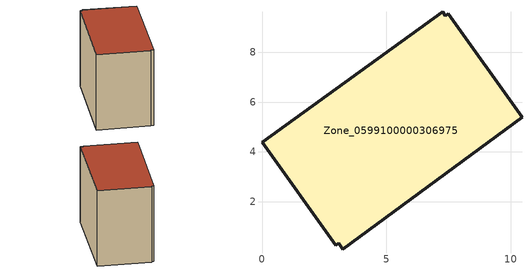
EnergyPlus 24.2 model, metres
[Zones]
Zone_0599100000306975
 floor ground (C_G): 7.49,9.54 10.45,5.4 3.25,0.08 3.08,0.32 2.97,0.24 0,4.38 7.26,9.64 7.37,9.47 z0
 wall outside (C_F): 2.97,0.24 3.08,0.32 3.25,0.08 10.45,5.4 7.49,9.54 7.37,9.47 7.26,9.64 0,4.38 2.97,0.24 z0:7.76
 roof outside (C_R): 10.45,5.4 7.49,9.54 7.37,9.47 7.26,9.64 0,4.38 2.97,0.24 3.08,0.32 3.25,0.08 z7.76
[BUILDING]
Pand.0599100000306975: North Axis=0; Terrain=City; Loads Convergence Tolerance Value=0.04; Temperature Convergence Tolerance Value=0.4; Solar Distribution=FullExterior; Maximum Number of Warmup Days=25; Minimum Number of Warmup Days=1
[Site:Location]
Rotterdam.The.Hague.AP_ZH_NLD Design_Conditions: Latitude=51.96; Longitude=4.45; Time Zone=1; Elevation=-4.5
[SITE:GROUNDTEMPERATURE:BUILDINGSURFACE]
18, 18, 18, 18, 18, 18, 18, 18, 18, 18, 18, 18
[MATERIAL] Thermal Absorptance=0.9; Solar Absorptance=0.7; Visible Absorptance=0.7
Name | Roughness | Thickness | Conductivity | Density | Specific Heat
G.TI.1975-1991 | MediumSmooth | 0.15 | 0.288461 | 540 | 1210
F.TI.1975-1991 | Rough | 0.3 | 0.230769 | 1920 | 840
R.TI.1975-1991 | MediumRough | 0.2 | 0.153846 | 1500 | 1000
[CONSTRUCTION]
C_G: G.TI.1975-1991
C_F: F.TI.1975-1991
C_R: R.TI.1975-1991
[ZONE]
Zone_0599100000306975: Type=1; Multiplier=1; Ceiling Height=Autocalculate; Volume=Autocalculate; Floor Area=autocalculate; Part of Total Floor Area=Yes
[ZONEINFILTRATION:DESIGNFLOWRATE]
Infil_Zone_0599100000306975: Zone or ZoneList or Space or SpaceList=Zone_0599100000306975; Schedule=AlwaysOn; Design Flow Rate Calculation Method=Flow/Area; Flow Rate per Floor Area=0.003; Constant Term Coefficient=1; Temperature Term Coefficient=0; Velocity Term Coefficient=0; Velocity Squared Term Coefficient=0
[HVACTEMPLATE:ZONE:IDEALLOADSAIRSYSTEM]
Zone_0599100000306975: Maximum Heating Supply Air Temperature=50; Minimum Cooling Supply Air Temperature=13; Maximum Heating Supply Air Humidity Ratio=0.0156; Minimum Cooling Supply Air Humidity Ratio=0.0077; Heating Limit=NoLimit; Cooling Limit=NoLimit; Dehumidification Control Type=ConstantSensibleHeatRatio; Cooling Sensible Heat Ratio=0.7; Dehumidification Setpoint=60; Humidification Control Type=None; Humidification Setpoint=30; Outdoor Air Method=None; Outdoor Air Flow Rate per Person=0.00944; Outdoor Air Flow Rate per Zone Floor Area=0; Outdoor Air Flow Rate per Zone=0; Demand Controlled Ventilation Type=None; Outdoor Air Economizer Type=NoEconomizer; Heat Recovery Type=None; Sensible Heat Recovery Effectiveness=0.7; Latent Heat Recovery Effectiveness=0.65
[ZONECONTROL:THERMOSTAT]
ThermostatControl_Zone_0599100000306975: Zone or ZoneList=Zone_0599100000306975; Control Type Schedule=DualSetpointControlType; Control 1=Thermostat_Zone_0599100000306975; Temperature Difference Between Cutout And Setpoint=0
[THERMOSTATSETPOINT:DUALSETPOINT]
Thermostat_Zone_0599100000306975: Heating Setpoint Temperature Schedule=HeatingSetpoint_Zone_0599100000306975; Cooling Setpoint Temperature Schedule=CoolingSetpoint_Zone_0599100000306975
[SCHEDULE:COMPACT]
HeatingSetpoint_Zone_0599100000306975: Through: 12/31, For: AllDays, Until: 24:00, 21
CoolingSetpoint_Zone_0599100000306975: Through: 12/31, For: AllDays, Until: 24:00, 24
DualSetpointControlType: Through: 12/31, For: AllDays, Until: 24:00, 4
AlwaysOn: Through: 12/31, For: AllDays, Until: 24:00, 1
